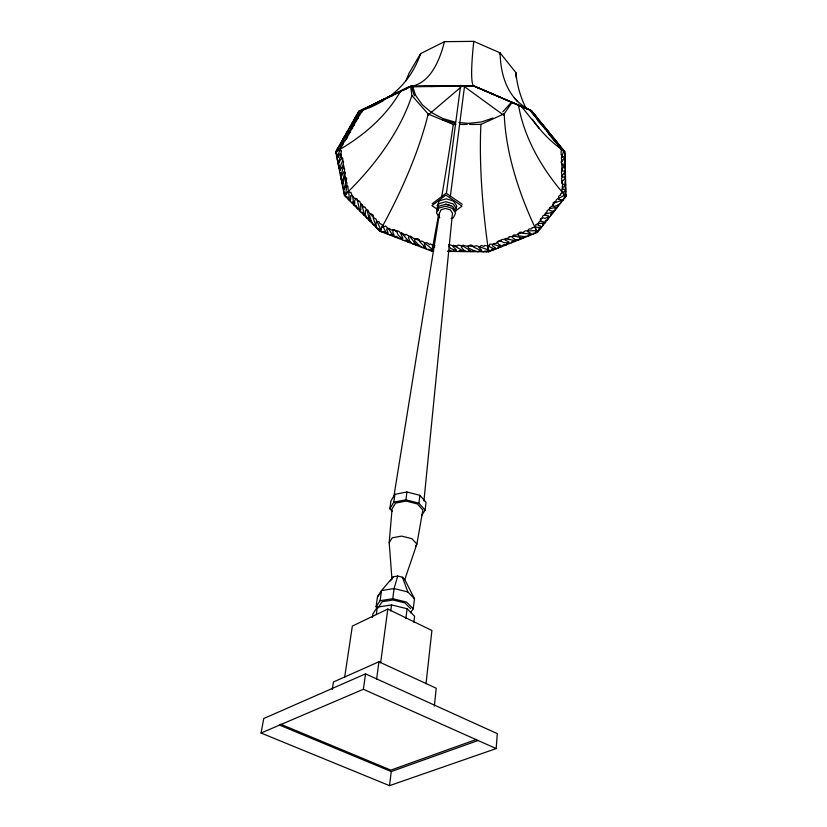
<?xml version="1.0" encoding="UTF-8"?>
<svg xmlns="http://www.w3.org/2000/svg" width="827" height="827" viewBox="0 0 827 827"><rect width="100%" height="100%" fill="white"/><g stroke="black" fill="none" stroke-linecap="round" stroke-linejoin="round"><path stroke-width="1.24" d="M337.716 148.291L336.599 150.245L337.985 150.473L335.917 152.85M538.036 231.632L536.154 229.782L535.41 233.224L534.046 232.863L532.939 234.217M350.534 201.581L349.79 199.596L348.963 200M357.915 112.772L357.822 114.136L356.127 115.904M496.19 748.58L497.285 733.632L365.534 673.86L263.751 718.518L261.053 733.032L389.527 785.65L496.19 748.58L363.373 689.263L261.053 733.032M550.555 215.857L550.679 214.183L552.488 213.428M390.344 580.905L391.946 578.931L389.197 542.708L392.07 508.812L395.554 503.095L406.098 501.059L417.449 503.974L422.855 510.073L416.891 544.032L404.765 579.582L414.461 598.686L413.242 608.786L410.419 612.797M376.316 227.601L375.954 225.978L374.424 224.541L373.453 224.706L371.313 221.005L369.69 220.912L367.157 210.565L367.808 210.027L369.473 213.242L372.863 214.813L373.752 217.728L375.83 218.855L380.492 228.852L381.206 228.521L381.009 231.581M559.403 145.087L560.82 146.844M423.931 500.966L452.483 213.139L450.281 209.862L445.557 208.445L441.122 209.717L439.561 212.921L393.766 497.192M434.351 706.051L436.222 688.229L378.931 661.786L333.426 681.975L332.247 689.511M426.029 683.774L431.89 630.494L387.811 609.054L352.343 626.07L344.611 677.582M506.455 244.751L506.755 243.5L508.584 242.9L508.936 242.011L505.452 240.202L505.142 238.786L508.998 237.814L508.915 236.811L514.952 236.202L523.005 238.166L524.06 236.553L528.319 236.046L528.784 234.971L530.872 234.051L532.402 234.423M564.159 150.969L563.084 150.524L563.569 151.331L561.409 158.153L561.915 160.758L561.068 162.144L563.001 165.907L564.49 163.26L565.017 156.52M535.059 115.015C543.184 125.425 550.038 136.765 559.31 146.286L559.331 145.459L561.264 149.16L561.088 154.06L561.915 156.355L562.37 157.223L563.807 156.634L564.469 157.151L562.236 161.461L561.492 161.451L561.988 166.299L561.45 172.512L562.246 177.164L561.543 178.436L562.618 185.062L562.205 186.954L563.208 189.497L564.872 189.218L565.234 190.923L560.468 193.911L560.675 195.069L558.814 196.061L558.483 197.208L558.597 199.286L562.991 200.196M549.79 208.611L549.459 207.753L551.898 206.274L554.483 203.039L554.431 202.139L555.527 202.563L561.76 200.392L560.582 203.225L557.677 205.251L557.45 207.174L549.79 208.611L546.895 210.906L547.288 211.836L545.717 212.839L544.931 215.03L543.029 215.661C541.778 216.974 543.391 218.297 540.703 218.628L540.134 221.522L538.635 222.215L538.429 223.559L544.745 223.176M413.872 622.214L414.596 616.198L407.08 608.724L391.553 604.93L377.329 607.121L372.863 613.923L372.357 617.521M389.527 785.65L391.243 771.55L478.006 740.527M421.594 515.552L425.088 510.166L426.039 502.34L419.899 495.321L406.936 491.982L394.892 494.339L390.933 500.935L389.848 508.729L392.205 511.303M425.088 510.166L418.917 503.167L419.899 495.321M405.892 618.4L407.08 608.724M343.556 191.151L344.011 189.538L343.587 187.76L342.864 187.646L342.998 183.573L344.911 177.04L346.689 178.177L346.037 181.175L346.968 182.808L345.841 193.487L346.461 193.363L345.252 196.257M450.291 196.785L464.547 86.101M390.757 610.977L391.553 604.93M377.805 608.445L376.089 606.801L380.089 600.691L392.753 598.707L394.086 588.566L397.715 576.037L402.449 577.215L404.765 579.582M389.848 508.729L393.817 502.165L405.902 499.828L406.936 491.982M446.425 193.394L460.639 85.284M380.627 662.83L387.811 609.054M376.616 679.081L378.931 661.786M380.089 600.691L381.485 590.581L393.363 576.75L397.715 576.037M393.817 502.165L394.892 494.339M363.373 689.263L365.534 673.86M376.089 606.801L377.494 596.732L381.485 590.581L394.086 588.566L407.814 591.946L414.461 598.686M376.326 614.358L377.329 607.121M494.68 249.434L494.825 248.451L496.769 248.607M341.727 181.94L342.068 179.686L341.262 179.635M519.129 239.706L519.552 238.538L521.765 238.662M545.138 222.69L545.5 220.427L547.412 219.827M359.848 210.978L357.016 198.821L354.421 198.304L352.54 195.658L353.915 205.003M338.057 163.591L341.137 154.391L341.282 157.419L342.812 158.65L342.523 161.523L343.164 161.007L343.536 162.33L343.019 165.049L343.991 166.454L343.856 168.749L344.611 168.346L344.342 174.311L341.944 183.025L342.998 183.573M536.154 229.782L535.999 230.671L525.052 230.94L522.902 232.563L520.038 232.149L516.782 234.909L513.267 235.137L513.298 236.046M338.894 167.767L339.421 165.049L338.181 164.211M341.148 179.077L341.169 175.582L343.608 165.08L339.525 170.92M563.311 199.803L563.663 198.098L564.769 197.953L564.169 194.366L565.926 195.472M538.294 231.312L538.842 228.759L540.382 228.676M461.6 245.743L461.311 247.066L464.05 250.519L463.089 251.573M340.455 175.572L340.838 173.029L339.866 172.626M498.081 248.079L498.299 246.704L501.162 245.526L498.454 244.141L497.337 241.908L498.319 240.946L501.079 240.895L500.831 240.078L502.32 239.344L504.863 239.623L505.142 238.786L514.87 240.512L516.265 239.675L518.498 239.954M500.221 54.189L499.239 53.341M482.916 251.78L481.469 250.85L479.04 250.901L478.223 251.728L473.685 250.571L472.072 251.666L462.769 245.981L463.027 245.123L466.728 246.26L470.987 244.957L473.788 246.436L476.528 245.743L487.796 249.671L488.25 248.917L489.76 251.398M336.672 156.654L337.354 154.453L336 153.274M488.25 248.917L486.379 251.811L485.098 250.963L483.537 251.78M515.262 241.246L515.759 239.913L512.378 237.587L512.233 236.233M565.244 166.33L564.707 167.55L565.296 168.739M337.23 159.404L337.571 157.316L336.837 157.461M437.09 205.727L439.457 200.796L446.249 198.831L453.465 201.013L456.824 206.047L455.853 208.001M436.718 210.957L439.003 206.202L446.125 204.145L450.829 205.572M455.491 210.854L456.473 208.9L453.103 203.866L445.877 201.685L439.075 203.649L436.708 208.569L438.072 210.565M452.834 251.46L453.547 250.405L455.646 250.55L456.297 249.857L453.279 246.839L453.423 245.392L457.734 245.981L457.972 245.009L462.769 245.981M561.926 169.287L565.213 165.183L564.49 163.26M467.586 251.615L468.402 250.695L470.635 251.646M565.585 180.865L564.872 182.116L565.668 184.411M565.317 169.318L564.872 171.933L561.812 176.327L562.701 177.278L564.49 176.668L565.575 180.327M511.251 242.838L512.089 241.401L514.559 241.525M526.241 108.678A281.718 166.196 -16.4 0 1 515.914 72.631L500.087 52.835L473.757 41.35L444.44 41.67L420.643 53.59L408.9 73.448A257.9 164.904 5.4 0 1 405.892 80.819M409.096 236.212L408.414 237.359L409.851 241.587L408.652 242.259M389.197 542.708L392.246 537.777L401.684 536.103L411.929 538.708L416.891 544.032L415.609 545.975M391.946 578.931L393.363 576.75M378.714 606.935L382.157 601.694L393.021 599.999L404.858 602.904L410.605 608.651M337.985 150.473L347.567 137.148C347.082 132.341 339.308 146.317 337.954 147.868M469.612 124.443L480.911 124.412L504.232 113.775L512.151 102.279M426.711 249.237L425.678 247.873L423.445 247.097L422.442 247.593L418.669 244.947L416.86 245.433L410.089 236.832L410.595 236.108L413.634 238.465L417.945 238.693L420.054 241.06L422.762 241.35L431.787 248.917L432.428 248.348L433.203 251.253M399.245 91.663L396.288 93.172L405.53 89.12L395.864 93.244M342.409 141.055L342.233 140.342L352.684 128.03L352.064 128.206L359.693 114.953L352.478 122.334M565.399 172.936L564.8 174.301L565.472 175.955M501.968 246.539L503.333 244.678L505.866 244.988M432.428 248.348L429.833 250.447L428.944 249.206L427.259 249.454M500.087 52.835A315.397 121.238 -49.6 0 0 531.627 110.766L564.903 151.899L565.947 196.475L537.395 232.439L488.654 251.832L447.376 251.408M420.519 54.241L420.488 54.995M377.494 596.732L380.709 592.783M342.802 139.329L344.022 137.189M490.204 251.222L491.91 249.185L493.802 249.785M350.276 126.2L352.23 123.926L352.147 122.903M344.321 136.672L354.235 124.918L348.612 129.115M565.678 185.021L564.986 186.716L565.751 187.946M346.162 133.436L347.712 130.697M502.826 111.831L510.125 103.675M399.214 238.61L400.206 237.856L402.098 238.714L402.914 238.29L401.074 234.351L401.653 233.028L405.457 235.095L405.985 234.248L410.089 236.832M366.568 209.655L365.617 210.534L365.338 215.051L364.128 215.309M503.736 114.891L504.108 113.888L503.385 114.974L463.916 86.246M386.416 233.669L387.139 232.997L388.7 234.548M412.766 243.851L413.8 243.252L415.547 244.926M354.68 118.457L355.703 116.659M381.195 100.418L377.836 102.052M428.314 114.881C430.102 114.839 426.773 112.989 428.314 114.881L460.949 87.124M565.833 191.823L565.089 192.443L565.916 195.079M458.427 251.522L459.771 250.498L462.272 251.563M432.19 203.752L446.135 193.198L462.241 204.238M381.206 228.521L378.415 229.72L378.115 228.262L376.688 227.973M455.005 211.309L462.014 206.13L445.887 195.1L431.932 205.644L437.959 209.717M390.137 235.106L391.14 234.186L394.283 235.364L392.815 232.304L393.197 229.741L394.603 229.72L396.97 231.705L397.249 230.878L398.955 231.405L400.919 233.483L401.653 233.028L408.765 241.412L410.409 241.763L412.094 243.593M385.372 98.382L381.929 100.057M550.823 134.491L549.934 133.891L550.141 135.059L549.304 134.481L544.579 126.779M363.684 108.978L384.689 99.374L358.132 112.389M395.161 93.596L391.026 95.612M447.572 251.408L449.609 250.199L452.142 251.449M363.146 109.236L360.613 110.777M407.814 87.404L403.907 89.316M357.719 208.838L358.784 208.425L360.034 209.851L360.841 209.696L360.696 205.334L361.626 204.248L364.004 207.432L364.717 206.791L367.157 210.565M344.642 171.561L343.618 172.13L341.51 176.296L340.579 176.203M366.919 218.121L367.963 217.873L368.801 220.013M344.652 172.585L345.324 172.264L345.066 175.758L345.8 179.635L346.368 179.676L344.011 189.538L346.131 185.537L347.94 186.23C347.722 190.189 349.418 193.291 349.149 198.811L350.627 199.545L350.679 195.637L352.333 196.051L350.875 192.298L349.728 192.629L348.508 191.326L344.404 195.41L379.789 231.105L431.89 251.243L433.72 251.263M557.677 205.251L553.677 206.512L552.818 205.83L553.335 202.45L555.527 201.829L556.53 199.483L564.345 195.286L564.169 194.366M384.462 99.405L401.374 91.197L387.356 97.41M372.398 104.833L379.407 101.793L358.68 111.418L335.71 151.806L344.404 195.41A232.232 129.053 -31.7 0 0 411.887 95.529L410.719 86.938M374.486 103.695L377.195 102.372M346.461 193.363L344.073 193.725L344.497 192.278L343.65 191.616M556.726 208.094L555.093 208.766L555.175 210.048M400.723 90.877L402.966 89.781M472.444 86.194L473.768 85.998L531.627 110.766L473.582 85.812L456.876 86.287M351.516 202.574L352.653 202.015L354.814 204.145L354.669 200.744L355.868 198.397L358.267 201.488L358.773 200.785L359.983 201.829L360.872 204.445L361.626 204.248L364.511 214.534L365.73 215.392L366.464 217.666M476.435 739.431L390.861 770.123L280.611 724.194M415.257 86.546L410.523 86.39L408.3 87.176M493.057 118.023L481.324 121.962L468.475 123.368L458.913 122.499M404.372 240.605L405.923 240.099L407.897 241.97M350.7 130.862L345.831 134.015M554.803 210.513L553.108 211.03L552.384 212.332L544.848 214.131L545.541 215.382L548.621 215.888L547.753 219.393M451.056 218.535L453.248 217.915L455.605 213.19L452.338 208.332L445.339 206.223L438.744 208.115L436.46 212.87L439.757 217.687M338.998 168.294L339.897 168.212L340.135 169.907L340.889 164.852L342.512 161.131L342.213 157.926L340.404 159.787L339.039 163.043L338.481 160.417L337.468 160.624M350.059 131.762L350.586 131.638L346.472 138.398L339.184 146.544L342.709 143.495L343.257 143.898L340.259 149.139L337.478 156.386L338.171 157.502L339.876 153.832L340.817 154.701L341.448 150.731L340.528 150.71L340.259 149.139L335.71 151.806A257.9 164.904 5.4 0 0 400.01 92.21M394.365 236.739L396.629 236.284L398.583 238.372M385.62 98.858L380.916 100.667L393.094 95.239L388.163 97.183L390.406 95.922M565.771 189.135L565.275 190.148L565.823 191.027M381.495 231.767L384.204 231.436L385.454 233.297M446.135 86.359L473.582 85.812L493.926 94.516L479.815 88.685M462.975 86.256L465.787 86.235M448.503 244.937L450.301 244.823L452.855 246.064L453.423 245.392L462.934 250.736L464.64 250.488L466.862 251.604M466.966 86.225L471.845 86.194M415.94 86.546L461.208 86.266M434.061 86.432L450.333 85.936L446.332 86.246L449.991 86.328M450.777 86.328L455.987 86.297M439.675 86.039L409.499 86.587L358.68 111.418A293.843 158.04 42.9 0 0 383.614 100.439M429.792 86.463L433.234 86.442M426.556 86.411L433.606 86.122L410.523 86.39M441.122 86.328L443.623 86.37M349.997 126.686L349.542 128.371L358.019 118.313L353.284 122.076L354.659 119.636L354.039 119.584M411.887 95.529L428.179 114.033L453.289 124.474L455.801 124.474M459.564 124.463L467.1 124.443M361.223 212.374L362.66 212.374L363.622 214.793M524.06 236.553L518.787 235.912L518.043 234.92L518.467 233.845L521.175 233.183L521.475 232.356L522.602 233.224L530.872 234.051L530.427 233.08L527.574 231.674L528.298 229.782L529.156 228.914L531.751 228.862L531.978 227.745L534.914 227.136L540.083 227.621L540.703 226.071L538.015 225.378L538.429 223.559L535.751 224.624L535.886 225.978L534.914 227.136L537.395 232.439A226.67 111.635 56.4 0 1 504.232 113.775M434.899 245.526L432.955 245.464L430.247 243.841L429.409 244.534L427.28 242.725L426.07 242.787L424.385 243.707L425.678 247.873L419.423 241.35L419 239.882L418.276 240.295L415.661 238.869L414.678 239.385L414.709 240.688L418.669 244.947M438.331 86.401L437.431 86.339L441.029 86.008M354.411 205.499L356.406 205.778L357.285 208.404M565.513 177.691L564.934 177.588L563.776 180.245L562.153 180.71L561.647 182.085L561.998 183.429L563.528 184.555L564.903 184.08L564.996 186.044L562.629 187.615L561.719 189.569L562.391 192.267M345.583 196.588L347.919 197.136L348.312 199.338M501.307 246.797L493.554 244.358L489.884 244.11L489.501 245.392L487.847 246.001L484.653 245.433L484.053 246.384L481.386 245.443L478.874 247.387L481.335 249.785L481.469 250.85L473.271 246.932L472.393 245.691L471.814 246.343L468.816 245.919L468.03 246.756L468.475 247.966L473.685 250.571M392.753 598.707L406.553 602.087L413.242 608.786M405.902 499.828L418.917 503.167M542.109 226.505L540.672 227.032L540.899 228.035M455.326 122.179L442.693 118.478L431.374 112.482M442.249 119.698L455.108 123.471M445.588 204.31L452.586 206.419L455.842 211.278M507.013 100.274L520.4 105.98M521.961 106.652L522.509 106.848M515.996 104.057L517.836 104.76L516.565 104.347M518.529 105.143L529.125 109.484L535.224 116.566L534.986 115.532L535.451 115.78L538.232 120.773L544.104 127.896M525.486 108.151L529.787 109.981M496.19 95.663L510.445 101.742M499.105 96.697L489.005 92.562M511.148 102.041L515.769 104.016M492.344 94.03L495.445 95.343M279.247 724.959L391.243 771.55M502.206 98.196L504.759 99.323M479.184 88.417L473.768 85.998M500.025 97.297L498.815 96.738L500.831 97.472L500.232 97.172M523.749 107.376L524.442 107.706M549.448 217.253L548.663 216.86L545.138 218.328L542.398 217.811L540.32 219.879L541.85 221.626L544.228 222.008L542.574 224.148L542.874 225.544M530.314 110.208L534.697 114.56M564.903 151.899L557.646 146.441A281.718 166.196 -16.4 0 1 532.443 119.284M544.662 128.671L545.52 129.322L545.686 128.474L546.802 129.519M552.798 136.941L550.668 134.594L554.617 141.035L555.672 141.572L555.506 140.662L558.504 143.981M431.425 112.513L422.163 104.595L415.609 95.301L412.549 86.204M544.156 126.242L542.357 124.019M530.376 110.125L538.687 121.559L541.737 124.391L539.979 121.435M434.775 247.087L432.955 245.464L431.89 251.243A213.738 10.441 -79.3 0 0 438.61 214.245M509.36 243.593L508.584 242.9L503.767 242.652L500.686 240.967L497.337 241.908L496.448 243.293L493.636 243.603L492.313 245.795L495.259 247.593L493.874 248.72L487.847 246.001L488.654 251.832A216.24 52.328 80.6 0 1 480.911 124.412M549.531 132.899L547.278 130.108M555.858 140.714L553.201 137.437M448.947 246.632L450.715 248.472L455.646 250.55L456.215 251.501M563.859 150.597L561.409 147.578M565.947 196.475L558.845 188.08A247.79 156.727 22.6 0 1 518.353 104.254M561.812 170.073L562.629 171.075L564.707 170.92L565.379 172.295M514.311 97.782L517.537 101.742M520.772 105.711L539.328 128.516M561.264 149.16L559.155 146.855L556.313 141.272M393.642 236.46L388.504 228.872L385.506 225.967L384.4 226.681L382.612 225.936C381.578 222.701 379.593 225.202 378.993 221.574L376.337 221.615L375.954 225.978L373.142 217.811L373.308 216.271L372.584 216.447L370.961 214.265L369.989 214.451L369.576 215.702L371.313 221.005M563.084 150.524L564.944 153.739L565.006 156.024M549.087 209.169L549.635 210.42L552.829 211.443L552.901 212.901M402.449 577.215L407.814 591.946M411.65 87.641L414.399 95.798M402.335 239.82L402.098 238.714L398.19 235.023L396.598 231.477L393.197 229.741L391.616 230.175L389.031 228.345L386.571 229.079L388.018 232.656L386.157 232.511L382.612 225.936L379.789 231.105A218.752 72.662 -58.5 0 0 428.179 114.033M515.914 72.631L516.193 77.593M473.757 41.35A332.134 19.765 -78.1 0 0 473.943 86.184L409.499 86.587A323.46 92.789 74.1 0 0 444.44 41.67M420.643 53.59A293.843 158.04 42.9 0 1 387.739 97.731M453.289 124.474A213.738 10.441 -79.3 0 1 441.659 196.836M359.435 114.167L359.352 115.149L362.123 111.81L362.536 110.136L356.323 117L359.435 114.167M406.408 88.551L405.251 89.213L411.546 86.194L402.656 90.091L406.408 88.551"/></g></svg>
